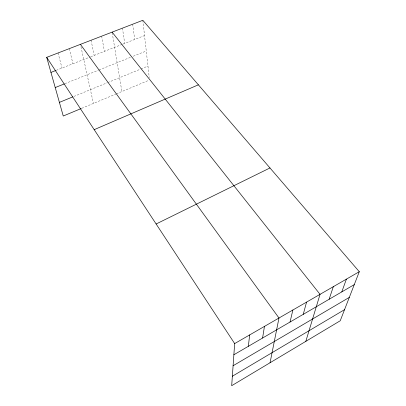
<?xml version="1.0" encoding="UTF-8"?>
<svg xmlns="http://www.w3.org/2000/svg" width="406" height="406" viewBox="0 0 406 406"><rect width="100%" height="100%" fill="white"/><g stroke="black" fill="none" stroke-linecap="round" stroke-linejoin="round"><path stroke-width="0.3" stroke-dasharray="2.03 1.52" d="M81.789 108.28L115.791 94.09M116.344 93.862L148.956 80.256M73.856 96.45L107.093 82.829M107.666 82.596L140.354 69.203M140.938 68.959L147.962 66.082M64.838 83.702L98.399 70.223M98.983 69.984L130.367 57.378M133.224 56.231L146.272 50.989M56.185 70.345L90.107 56.992M90.68 56.769L122.45 44.264M123.008 44.046L144.541 35.571M58.068 52.968L62.001 68.056M69.304 48.634L72.938 63.752M80.956 46.776L93.426 103.423M91.096 40.24L94.146 55.404M101.657 36.164L104.428 51.359M112.213 32.744L121.871 91.558M122.455 28.151L124.688 43.386M132.696 24.208L134.665 39.458M142.826 20.3L149.246 77.516"/><path stroke-width="0.61" d="M46.705 57.347L234.658 343.583L231.689 385.7L340.233 320.765L359.295 271.7L142.826 20.3L46.705 57.347L63.25 116.014L81.23 108.514M248.34 346.323L249.67 334.925M262.591 338.025L264.443 326.404M270.056 362.746L278.983 318.02L80.424 44.35M290.036 322.039L292.873 310.006M303.257 314.335L306.56 302.115M305.825 341.344L320.04 294.34L112.112 32.14M329.129 299.268L333.321 286.682M341.791 291.894L346.404 279.135M232.354 376.235L344.547 309.661M233.095 365.74L349.307 297.4M233.871 354.753L354.276 284.621M234.658 343.583L359.295 271.7M156.132 223.99L269.965 167.952M94.192 129.661L198.382 84.818M59.403 102.373L72.71 96.917M55.226 87.564L64.27 83.93M50.948 72.405L55.602 70.573"/></g></svg>
